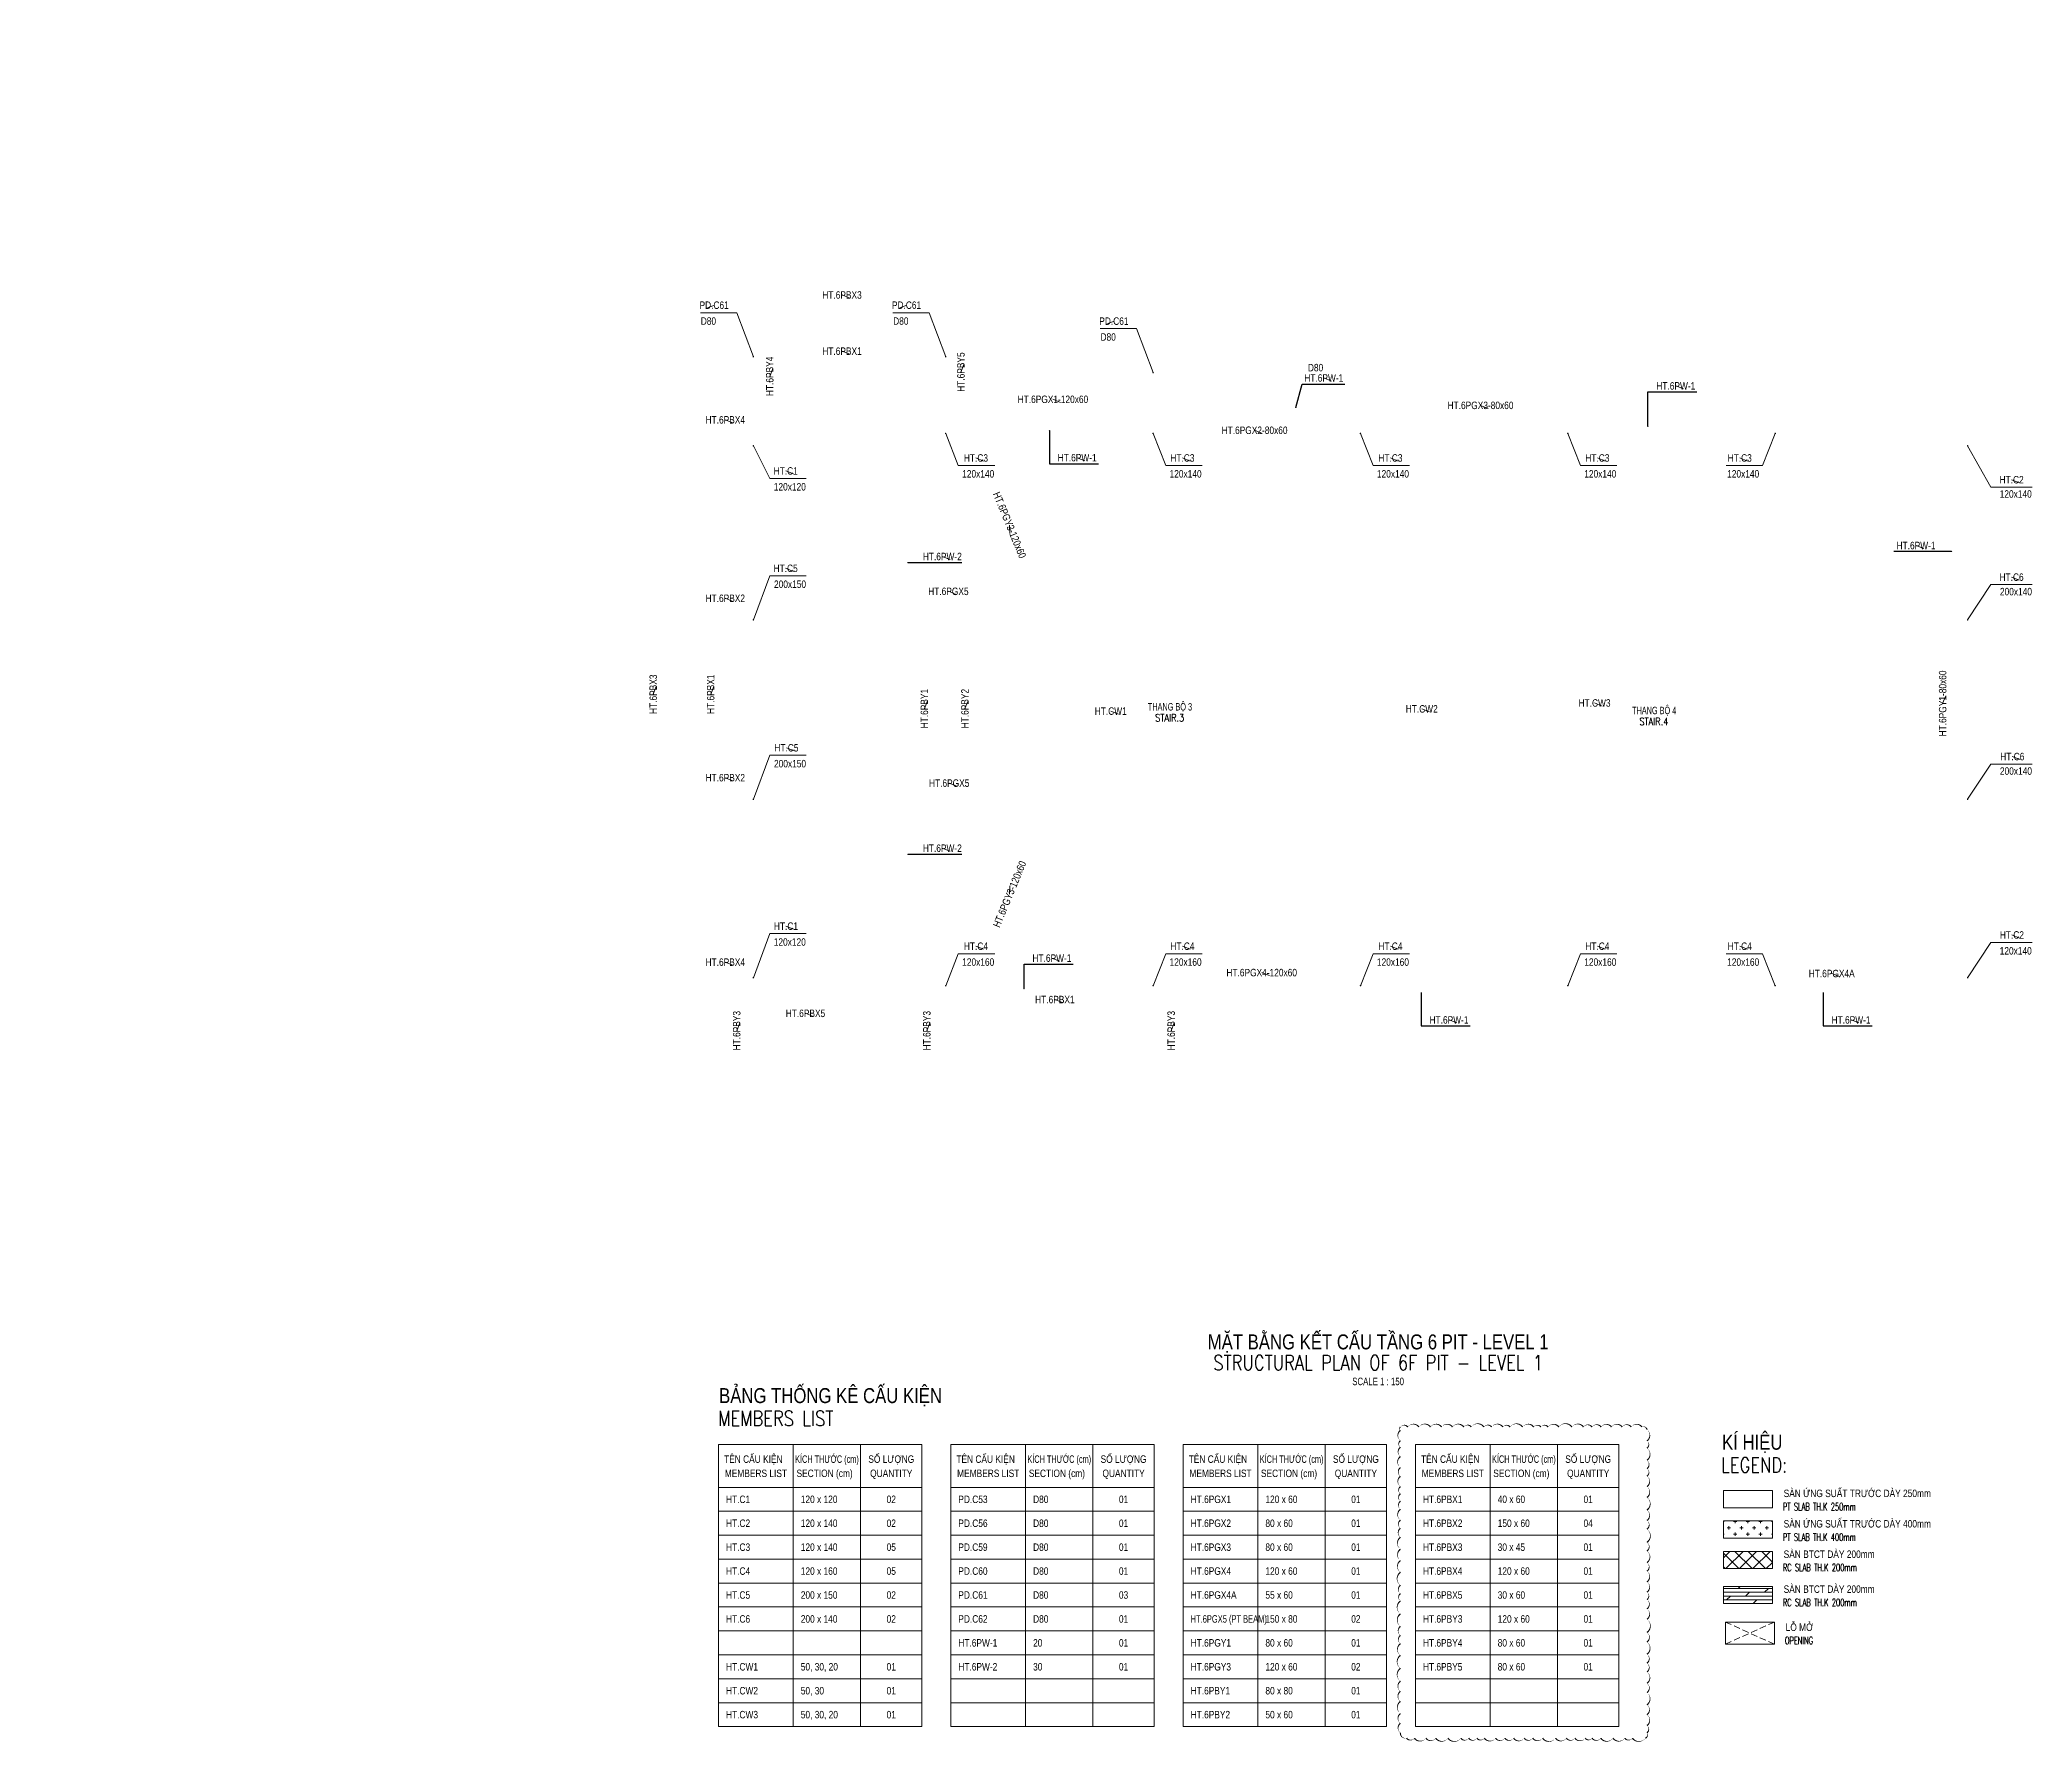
# Model space of a CAD drawing. Header units: millimetres. Extents: x 94916 to 194838, y -28090 to 57293.
import ezdxf
from ezdxf.enums import TextEntityAlignment as Align

# ---------------------------------------------------------------- set-up
doc = ezdxf.new("R2010")
doc.units = ezdxf.units.MM
doc.linetypes.add('DASHED2', pattern=[9.525, 6.35, -3.175])
doc.layers.get('Defpoints').update_dxf_attribs({"color": 151, "lineweight": 9})
for name, color, linetype, lineweight in [('$0$NDC_S_ANNO', 7, 'Continuous', 20), ('$0$NDC_S_DIM', 1, 'Continuous', 15), ('NDC_S_ANNO', 7, 'Continuous', 20), ('NDC_S_BEAM NAME', 7, 'Continuous', 9), ('NDC_S_COLUMN NAME', 7, 'Continuous', 9), ('NDC_S_DIM', 1, 'Continuous', 15), ('NDC_S_ENG TEXT', 2, 'Continuous', 20), ('NDC_S_ENG TITLE', 3, 'Continuous', 20), ('NDC_S_HATCH MATERIAL', 8, 'Continuous', 13), ('NDC_S_LEADER', 1, 'Continuous', 15), ('NDC_S_OPENING', 9, 'DASHED2', 13), ('NDC_S_SLAB', 2, 'Continuous', 20), ('NDC_S_TEXT SYMBOL', 7, 'Continuous', 20), ('NDC_S_VN TEXT', 7, 'Continuous', 20), ('NDC_S_VN TITLE', 6, 'Continuous', 35), ('NDC_Table', 3, 'Continuous', 20)]:
    doc.layers.add(name, color=color, linetype=linetype, lineweight=lineweight)
doc.styles.add('$0$ARIAL', font='arial.ttf', dxfattribs={"width": 0.8})
doc.styles.add('$0$NDC_DIM', font='', dxfattribs={"width": 0.75})
doc.styles.add('$0$NDC_EN TXT', font='romans.shx', dxfattribs={"width": 0.8})
doc.styles.add('NDC_ANNO', font='', dxfattribs={"width": 0.8})
doc.styles.add('NDC_BAR 2', font='romans.shx', dxfattribs={"width": 0.8})
doc.styles.add('NDC_DIM', font='', dxfattribs={"width": 0.75})
doc.styles.add('NDC_EN TXT', font='romans.shx', dxfattribs={"width": 0.8})
doc.styles.add('NDC_VIE TXT', font='arial.ttf', dxfattribs={"width": 0.8})
doc.styles.get('$0$NDC_DIM').set_extended_font_data('Dotum')
doc.styles.get('NDC_ANNO').set_extended_font_data('Dotum')
doc.styles.get('NDC_DIM').set_extended_font_data('Dotum')
doc.dimstyles.new('$0$NDC_dim_iso', dxfattribs={"dimtxt": 2.5, "dimasz": 1, "dimexe": 1.5, "dimexo": 2.5, "dimgap": 1, "dimtad": 1, "dimdec": 0, "dimzin": 0, "dimdsep": 46, "dimtxsty": '$0$NDC_DIM', "dimblk": '$0$DIMMARK', "dimcen": 0.09, "dimdle": 1.2, "dimclrd": 1, "dimclre": 1, "dimclrt": 3, "dimadec": 0, "dimazin": 0, "dimtfac": 1, "dimtdec": 0, "dimtix": 1, "dimtofl": 0, "dimtmove": 0, "dimatfit": 3, "dimfxl": 8, "dimfxlon": 1, "dimtolj": 1, "dimtzin": 0, "dimarcsym": 0})
doc.dimstyles.new('NDC_dim_150', dxfattribs={"dimscale": 150, "dimtxt": 2.5, "dimasz": 1.5, "dimexe": 1.5, "dimexo": 2.5, "dimgap": 1, "dimtad": 1, "dimdec": 0, "dimzin": 0, "dimdsep": 46, "dimtxsty": 'NDC_DIM', "dimblk": 'DIMMARK', "dimcen": 0.09, "dimdle": 1.2, "dimclrd": 1, "dimclre": 1, "dimclrt": 3, "dimadec": 0, "dimazin": 0, "dimtfac": 1, "dimtdec": 0, "dimtix": 1, "dimtofl": 0, "dimtmove": 0, "dimatfit": 3, "dimfxl": 8, "dimfxlon": 1, "dimtolj": 1, "dimtzin": 0, "dimarcsym": 0})
doc.dimstyles.new('NDC_dim_200', dxfattribs={"dimscale": 200, "dimtxt": 2.5, "dimasz": 1.5, "dimexe": 1.5, "dimexo": 2.5, "dimgap": 1, "dimtad": 1, "dimdec": 0, "dimzin": 0, "dimdsep": 46, "dimtxsty": 'NDC_DIM', "dimblk": 'DIMMARK', "dimcen": 0.09, "dimdle": 1.2, "dimclrd": 1, "dimclre": 1, "dimclrt": 3, "dimadec": 0, "dimazin": 0, "dimtfac": 1, "dimtdec": 0, "dimtix": 1, "dimtofl": 0, "dimtmove": 0, "dimatfit": 3, "dimfxl": 6, "dimfxlon": 1, "dimtolj": 1, "dimtzin": 0, "dimarcsym": 0})

# ---------------------------------------------------------------- blocks, each defined once
blk = doc.blocks.new('Drawing name_symbol')
at = {"layer": 'NDC_S_ENG TITLE', "style": 'NDC_EN TXT', "width": 0.8}
blk.add_attdef('SECTDET1', text='', height=5, dxfattribs=at).set_placement((0, 1.01), align=Align.CENTER)
at = {"layer": 'NDC_S_TEXT SYMBOL', "lineweight": 25, "style": 'NDC_ANNO', "width": 0.8}
blk.add_attdef('SSCALE', text='', height=2.5, dxfattribs=at).set_placement((0, -4), align=Align.CENTER)
at = {"layer": 'NDC_S_VN TITLE', "style": 'NDC_VIE TXT', "width": 0.8}
blk.add_attdef('SECTDET2', text='', height=5, dxfattribs=at).set_placement((0, 7.97), align=Align.CENTER)
blk = doc.blocks.new('$0$DIMMARK')
at = {"layer": '$0$NDC_S_DIM', "color": 1}
blk.add_line((-1.5, 0), (1, 0), dxfattribs=at)
at = {"layer": '$0$NDC_S_DIM', "color": 2, "const_width": 0.1}
blk.add_lwpolyline([(-0.42, -0.42), (0.42, 0.42)], dxfattribs=at)
blk = doc.blocks.new('DIMMARK')
at = {"layer": 'NDC_S_DIM', "color": 1}
blk.add_line((-1.5, 0), (1, 0), dxfattribs=at)
at = {"layer": 'NDC_S_DIM', "color": 2, "const_width": 0.1}
blk.add_lwpolyline([(-0.42, -0.42), (0.42, 0.42)], dxfattribs=at)
blk = doc.blocks.new('*U220')
at = {"layer": '$0$NDC_S_ANNO', "ltscale": 0.8, "style": '$0$ARIAL', "width": 0.8, "flags": 1}
blk.add_attdef('CHU_THICH', text='', height=2.5, dxfattribs=at).set_placement((0, 0), align=Align.MIDDLE_CENTER)
at = {"layer": '$0$NDC_S_ANNO', "ltscale": 0.8, "style": '$0$ARIAL', "width": 0.8}
blk.add_attdef('TEN', text='', height=2.5, dxfattribs=at).set_placement((-2.58, 1.03), align=Align.MIDDLE_CENTER)
at = {"layer": 'Defpoints'}
blk.add_leader([(0, 0), (-2.58, 1.03)], dimstyle='$0$NDC_dim_iso', override={"dimgap": 0.625, "dimtad": 0}, dxfattribs=at)
blk = doc.blocks.new('Name col F6-F8')
at = {"layer": 'NDC_S_COLUMN NAME'}
ref = blk.add_blockref('*U220', (-2186, 34931), dxfattribs=dict(at, xscale=-150, yscale=150, zscale=150))
ref.add_attrib('TEN', 'PD.C61', dxfattribs={"layer": '$0$NDC_S_ANNO', "ltscale": 0.8, "height": 375, "style": '$0$ARIAL', "width": 0.8}).set_placement((-1816, 35085), align=Align.MIDDLE_CENTER)
ref = blk.add_blockref('*U220', (7464, 34931), dxfattribs=dict(at, xscale=-150, yscale=150, zscale=150))
ref.add_attrib('TEN', 'PD.C61', dxfattribs={"layer": '$0$NDC_S_ANNO', "ltscale": 0.8, "height": 375, "style": '$0$ARIAL', "width": 0.8}).set_placement((7834, 35085), align=Align.MIDDLE_CENTER)
ref = blk.add_blockref('*U220', (17864, 34131), dxfattribs=dict(at, xscale=-150, yscale=150, zscale=150))
ref.add_attrib('TEN', 'PD.C61', dxfattribs={"layer": '$0$NDC_S_ANNO', "ltscale": 0.8, "height": 375, "style": '$0$ARIAL', "width": 0.8}).set_placement((18234, 34285), align=Align.MIDDLE_CENTER)
at = {"layer": 'NDC_S_COLUMN NAME', "xscale": 150, "yscale": 150, "zscale": 150}
for p, values in [((11702, 27267), {'TEN': 'HT.C3'}), ((22056, 27267), {'TEN': 'HT.C3'}), ((32489, 27267), {'TEN': 'HT.C3'}), ((42867, 27267), {'TEN': 'HT.C3'}), ((50009, 27267), {'TEN': 'HT.C3'}), ((2162, 26617), {'TEN': 'HT.C1'}), ((63645, 26176), {'TEN': 'HT.C2'}), ((2158, 21731), {'TEN': 'HT.C5'}), ((63642, 21290), {'TEN': 'HT.C6'}), ((2196, 12731), {'TEN': 'HT.C5'}), ((63679, 12290), {'TEN': 'HT.C6'}), ((2174, 3784), {'TEN': 'HT.C1'}), ((11702, 2778), {'TEN': 'HT.C4'}), ((22056, 2778), {'TEN': 'HT.C4'}), ((32489, 2778), {'TEN': 'HT.C4'}), ((42867, 2778), {'TEN': 'HT.C4'}), ((50009, 2778), {'TEN': 'HT.C4'}), ((63658, 3343), {'TEN': 'HT.C2'})]:
    blk.add_blockref('*U220', p, dxfattribs=at).add_auto_attribs(values)
at = {"layer": 'NDC_S_COLUMN NAME', "style": 'NDC_VIE TXT', "width": 0.8}
for s, p in [('D80', (-2487, 34101)), ('D80', (7163, 34101)), ('D80', (17563, 33301)), ('D80', (27963, 31764)), ('120x120', (1176, 25787)), ('120x140', (10625, 26437)), ('120x140', (21025, 26437)), ('120x140', (31425, 26437)), ('120x140', (41825, 26437)), ('120x140', (48991, 26437)), ('120x140', (62660, 25428)), ('200x150', (1187, 20901)), ('200x140', (62671, 20530)), ('200x150', (1187, 11901)), ('200x140', (62671, 11530)), ('120x120', (1175, 2955)), ('120x160', (10625, 1949)), ('120x160', (21025, 1949)), ('120x160', (31425, 1949)), ('120x160', (41825, 1949)), ('120x160', (48991, 1949)), ('120x140', (62659, 2513))]:
    blk.add_text(s, height=375, dxfattribs=at).set_placement(p)
at = {"layer": 'NDC_S_LEADER', "ltscale": 100}
for points in [[(150, 32500), (-681, 34708), (-2504, 34708)], [(9800, 32500), (8969, 34708), (7146, 34708)], [(20200, 31700), (19369, 33908), (17546, 33908)], [(150, 28028), (981, 26394), (2804, 26394)], [(9800, 28650), (10431, 27044), (12254, 27044)], [(20200, 28650), (20831, 27044), (22654, 27044)], [(30600, 28650), (31231, 27044), (33054, 27044)], [(41000, 28650), (41631, 27044), (43454, 27044)], [(51400, 28650), (50769, 27044), (48946, 27044)], [(61050, 28028), (62215, 25953), (64288, 25953)], [(150, 19300), (981, 21508), (2804, 21508)], [(61050, 19300), (62215, 21067), (64288, 21067)], [(150, 10300), (981, 12508), (2804, 12508)], [(61050, 10300), (62215, 12067), (64288, 12067)], [(150, 1353), (981, 3562), (2804, 3562)], [(61050, 1353), (62215, 3120), (64288, 3120)], [(9800, 950), (10431, 2556), (12254, 2556)], [(20200, 950), (20831, 2556), (22654, 2556)], [(30600, 950), (31231, 2556), (33054, 2556)], [(41000, 950), (41631, 2556), (43454, 2556)], [(51400, 950), (50769, 2556), (48946, 2556)]]:
    blk.add_leader(points, dimstyle='NDC_dim_200', override={"dimgap": 1, "dimtad": 0, "dimldrblk": 'DotSmall'}, dxfattribs=at)

msp = doc.modelspace()

# ---------------------------------------------------------------- hatches: boundary and pattern name
at = {"layer": 'NDC_S_HATCH MATERIAL', "ltscale": 100}
h = msp.add_hatch(dxfattribs=at)
h.set_pattern_fill('CROSS', color=256, scale=50)
h.set_pattern_definition([(0, (-24608.15, -8765.8), (317.5, 317.5), [158.75, -476.25]), (90, (-24528.78, -8845.17), (-317.5, 317.5), [158.75, -476.25])])
h.paths.add_polyline_path([(179350, -16997), (179350, -17861), (181808, -17861), (181808, -16997)])
h = msp.add_hatch(dxfattribs=at)
h.set_pattern_fill('ANSI37', color=256, scale=150)
h.set_pattern_definition([(45, (-16530.3, -14691.3), (-336.7596, 336.7596), []), (135, (-16530.3, -14691.3), (-336.7596, -336.7596), [])])
h.paths.add_polyline_path([(179350, -18523), (179350, -19387), (181808, -19387), (181808, -18523)])
h = msp.add_hatch(dxfattribs=at)
h.set_pattern_fill('DOLMIT', color=256, scale=30)
h.set_pattern_definition([(0, (-3747.96, 0), (0, 190.5), []), (45, (-3747.96, 0), (-380.9997, 380.9997), [269.4077, -538.8154])])
h.paths.add_polyline_path([(181808, -20275), (179350, -20275), (179350, -21139), (181808, -21139)])

# ---------------------------------------------------------------- linework, layer by layer
at = {"layer": 'Defpoints'}
msp.add_lwpolyline([(163157, -12285, 0, 66.7, -0.520567), (163523, -12285, 0, 66.7, -0.520567), (164083, -12285, 0, 66.7, -0.520567), (164661, -12285, 0, 66.7, -0.520567), (165217, -12285, 0, 66.7, -0.520567), (165765, -12285, 0, 66.7, -0.520567), (166330, -12285, 0, 66.7, -0.520567), (166708, -12285, 0, 66.7, -0.520567), (167346, -12285, 0, 66.7, -0.520567), (167726, -12285, 0, 66.7, -0.520567), (168293, -12285, 0, 66.7, -0.520567), (168653, -12285, 0, 66.7, -0.520567), (169284, -12285, 0, 66.7, -0.520567), (169838, -12285, 0, 66.7, -0.520567), (170197, -12285, 0, 66.7, -0.520567), (170558, -12285, 0, 66.7, -0.520567), (171096, -12285, 0, 66.7, -0.520567), (171753, -12285, 0, 66.7, -0.520567), (172335, -12285, 0, 66.7, -0.520567), (172764, -12285, 0, 66.7, -0.520567), (173220, -12285, 0, 66.7, -0.520567), (173739, -12285, 0, 66.7, -0.520567), (174275, -12285, 0, 66.7, -0.520567), (174729, -12285, 0, 66.7, -0.520567), (175265, -12285, 0, 66.7, -0.520567), (175518, -12416, 0, 66.7, -0.520567), (175518, -12977, 0, 66.7, -0.520567), (175518, -13344, 0, 66.7, -0.520567), (175518, -13951, 0, 66.7, -0.520567), (175518, -14369, 0, 66.7, -0.520567), (175518, -14748, 0, 66.7, -0.520567), (175518, -15272, 0, 66.7, -0.520567), (175518, -15818, 0, 66.7, -0.520567), (175518, -16449, 0, 66.7, -0.520567), (175518, -16973, 0, 66.7, -0.520567), (175518, -17407, 0, 66.7, -0.520567), (175518, -18070, 0, 66.7, -0.520567), (175518, -18504, 0, 66.7, -0.520567), (175518, -19084, 0, 66.7, -0.520567), (175518, -19514, 0, 66.7, -0.520567), (175518, -20048, 0, 66.7, -0.520567), (175518, -20568, 0, 66.7, -0.520567), (175518, -20940, 0, 66.7, -0.520567), (175518, -21404, 0, 66.7, -0.520567), (175518, -21928, 0, 66.7, -0.520567), (175518, -22588, 0, 66.7, -0.520567), (175518, -23070, 0, 66.7, -0.520567), (175518, -23680, 0, 66.7, -0.520567), (175518, -24127, 0, 66.7, -0.520567), (175518, -24569, 0, 66.7, -0.520567), (175518, -25139, 0, 66.7, -0.520567), (175518, -25603, 0, 66.7, -0.520567), (175518, -26215, 0, 66.7, -0.520567), (175518, -26714, 0, 66.7, -0.520567), (175518, -27258, 0, 66.7, -0.520567), (175518, -27621, 0, 66.7, -0.520567), (175437, -27889, 0, 66.7, -0.520567), (174790, -27889, 0, 66.7, -0.520567), (174406, -27889, 0, 66.7, -0.520567), (173815, -27889, 0, 66.7, -0.520567), (173202, -27889, 0, 66.7, -0.520567), (172765, -27889, 0, 66.7, -0.520567), (172424, -27889, 0, 66.7, -0.520567), (171906, -27889, 0, 66.7, -0.520567), (171478, -27889, 0, 66.7, -0.520567), (170933, -27889, 0, 66.7, -0.520567), (170285, -27889, 0, 66.7, -0.520567), (169788, -27889, 0, 66.7, -0.520567), (169365, -27889, 0, 66.7, -0.520567), (168831, -27889, 0, 66.7, -0.520567), (168389, -27889, 0, 66.7, -0.520567), (167923, -27889, 0, 66.7, -0.520567), (167364, -27889, 0, 66.7, -0.520567), (166991, -27889, 0, 66.7, -0.520567), (166578, -27889, 0, 66.7, -0.520567), (166181, -27889, 0, 66.7, -0.520567), (165538, -27889, 0, 66.7, -0.520567), (164925, -27889, 0, 66.7, -0.520567), (164432, -27889, 0, 66.7, -0.520567), (163856, -27889, 0, 66.7, -0.520567), (163467, -27889, 0, 66.7, -0.520567), (163157, -27617, 0, 66.7, -0.520567), (163157, -27147, 0, 66.7, -0.520567), (163157, -26656, 0, 66.7, -0.520567), (163157, -26047, 0, 66.7, -0.520567), (163157, -25542, 0, 66.7, -0.520567), (163157, -25037, 0, 66.7, -0.520567), (163157, -24387, 0, 66.7, -0.520567), (163157, -23740, 0, 66.7, -0.520567), (163157, -23148, 0, 66.7, -0.520567), (163157, -22737, 0, 66.7, -0.520567), (163157, -22286, 0, 66.7, -0.520567), (163157, -21654, 0, 66.7, -0.520567), (163157, -21006, 0, 66.7, -0.520567), (163157, -20640, 0, 66.7, -0.520567), (163157, -20224, 0, 66.7, -0.520567), (163157, -19570, 0, 66.7, -0.520567), (163157, -18982, 0, 66.7, -0.520567), (163157, -18410, 0, 66.7, -0.520567), (163157, -17817, 0, 66.7, -0.520567), (163157, -17366, 0, 66.7, -0.520567), (163157, -16954, 0, 66.7, -0.520567), (163157, -16411, 0, 66.7, -0.520567), (163157, -16009, 0, 66.7, -0.520567), (163157, -15633, 0, 66.7, -0.520567), (163157, -15273, 0, 66.7, -0.520567), (163157, -14760, 0, 66.7, -0.520567), (163157, -14317, 0, 66.7, -0.520567), (163157, -13762, 0, 66.7, -0.520567), (163157, -13302, 0, 66.7, -0.520567), (163157, -12967, 0, 66.7, -0.520567), (163157, -12454, 0, 66.7, -0.520567)], format="xyseb", close=True, dxfattribs=at)
at = {"layer": 'NDC_S_OPENING', "ltscale": 50}
for p, q in [((179450, -22067), (181908, -23175)), ((179450, -23175), (181908, -22067))]:
    msp.add_line(p, q, dxfattribs=at)
at = {"layer": 'NDC_S_SLAB'}
for points in [[(179350, -15471), (181808, -15471), (181808, -16335), (179350, -16335)], [(179350, -16997), (181808, -16997), (181808, -17861), (179350, -17861)], [(179350, -18523), (181808, -18523), (181808, -19387), (179350, -19387)], [(179350, -20275), (181808, -20275), (181808, -21139), (179350, -21139)], [(179450, -22067), (181908, -22067), (181908, -23175), (179450, -23175)]]:
    msp.add_lwpolyline(points, close=True, dxfattribs=at)
at = {"layer": 'NDC_Table'}
for p, q in [((128955, -13166), (128955, -27310)), ((128955, -13166), (139155, -13166)), ((132705, -13166), (132705, -27310)), ((136080, -13166), (136080, -27310)), ((139155, -13166), (139155, -27310)), ((140606, -13166), (140606, -27310)), ((140606, -13166), (150806, -13166)), ((144356, -13166), (144356, -27310)), ((147731, -13166), (147731, -27310)), ((150806, -13166), (150806, -27310)), ((152257, -13166), (152257, -27310)), ((152257, -13166), (162457, -13166)), ((156007, -13166), (156007, -27310)), ((159382, -13166), (159382, -27310)), ((162457, -13166), (162457, -27310)), ((163908, -13166), (163908, -27310)), ((163908, -13166), (174108, -13166)), ((167658, -13166), (167658, -27310)), ((171033, -13166), (171033, -27310)), ((174108, -13166), (174108, -27310)), ((128955, -15310), (139155, -15310)), ((140606, -15310), (150806, -15310)), ((152257, -15310), (162457, -15310)), ((163908, -15310), (174108, -15310)), ((128955, -16510), (139155, -16510)), ((140606, -16510), (150806, -16510)), ((152257, -16510), (162457, -16510)), ((163908, -16510), (174108, -16510)), ((128955, -17710), (139155, -17710)), ((140606, -17710), (150806, -17710)), ((152257, -17710), (162457, -17710)), ((163908, -17710), (174108, -17710)), ((128955, -18910), (139155, -18910)), ((140606, -18910), (150806, -18910)), ((152257, -18910), (162457, -18910)), ((163908, -18910), (174108, -18910)), ((128955, -20110), (139155, -20110)), ((140606, -20110), (150806, -20110)), ((152257, -20110), (162457, -20110)), ((163908, -20110), (174108, -20110)), ((128955, -21310), (139155, -21310)), ((140606, -21310), (150806, -21310)), ((152257, -21310), (162457, -21310)), ((163908, -21310), (174108, -21310)), ((128955, -22510), (139155, -22510)), ((140606, -22510), (150806, -22510)), ((152257, -22510), (162457, -22510)), ((163908, -22510), (174108, -22510)), ((128955, -23710), (139155, -23710)), ((140606, -23710), (150806, -23710)), ((152257, -23710), (162457, -23710)), ((163908, -23710), (174108, -23710)), ((128955, -24910), (139155, -24910)), ((140606, -24910), (150806, -24910)), ((152257, -24910), (162457, -24910)), ((163908, -24910), (174108, -24910)), ((128955, -26110), (139155, -26110)), ((140606, -26110), (150806, -26110)), ((152257, -26110), (162457, -26110)), ((163908, -26110), (174108, -26110)), ((128955, -27310), (139155, -27310)), ((140606, -27310), (150806, -27310)), ((152257, -27310), (162457, -27310)), ((163908, -27310), (174108, -27310))]:
    msp.add_line(p, q, dxfattribs=at)

# ---------------------------------------------------------------- block references
at = {"layer": 'NDC_S_ANNO', "xscale": 150, "yscale": 150, "zscale": 150}
msp.add_blockref('Drawing name_symbol', (162036, -9585), dxfattribs=at).add_auto_attribs({'SECTDET1': 'STRUCTURAL PLAN OF 6F PIT - LEVEL 1', 'SECTDET2': 'MẶT BẰNG KẾT CẤU TẦNG 6 PIT - LEVEL 1', 'SSCALE': 'SCALE 1 : 150'})
at = {"layer": 'NDC_S_BEAM NAME', "xscale": 150, "yscale": 150, "zscale": 150}
for p, values in [((135534, 44341), {'TEN': 'HT.6PBX3'}), ((135534, 41524), {'TEN': 'HT.6PBX1'}), ((159697, 40180), {'TEN': 'HT.6PW-1'}), ((177352, 39781), {'TEN': 'HT.6PW-1'}), ((146112, 39108), {'TEN': 'HT.6PGX1-120x60'}), ((167558, 38805), {'TEN': 'HT.6PGX3-80x60'}), ((129680, 38079), {'TEN': 'HT.6PBX4'}), ((156226, 37556), {'TEN': 'HT.6PGX2-80x60'}), ((147329, 36181), {'TEN': 'HT.6PW-1'}), ((189401, 31776), {'TEN': 'HT.6PW-1'}), ((140565, 31224), {'TEN': 'HT.6PW-2'}), ((129680, 29129), {'TEN': 'HT.6PBX2'}), ((140870, 29477), {'TEN': 'HT.6PGX5'}), ((173277, 23878), {'TEN': 'HT.CW3'}), ((149013, 23470), {'TEN': 'HT.CW1'}), ((164610, 23581), {'TEN': 'HT.CW2'}), ((129680, 20129), {'TEN': 'HT.6PBX2'}), ((140909, 19858), {'TEN': 'HT.6PGX5'}), ((140565, 16593), {'TEN': 'HT.6PW-2'}), ((129680, 10879), {'TEN': 'HT.6PBX4'}), ((146064, 11081), {'TEN': 'HT.6PW-1'}), ((156583, 10355), {'TEN': 'HT.6PGX4-120x60'}), ((185171, 10308), {'TEN': 'HT.6PGX4A'}), ((146210, 9002), {'TEN': 'HT.6PBX1'}), ((133702, 8311), {'TEN': 'HT.6PBX5'}), ((165978, 7981), {'TEN': 'HT.6PW-1'}), ((186142, 7981), {'TEN': 'HT.6PW-1'})]:
    msp.add_blockref('*U220', p, dxfattribs=at).add_auto_attribs(values)
for p, rotation, values in [((131678, 40800), 90, {'TEN': 'HT.6PBY4'}), ((141265, 41014), 90, {'TEN': 'HT.6PBY5'}), ((143557, 32538), 292.4134212743789, {'TEN': 'HT.6PGY3-120x60'}), ((125834, 24856), 90, {'TEN': 'HT.6PBX3'}), ((128716, 24856), 90, {'TEN': 'HT.6PBX1'}), ((190503, 24395), 90, {'TEN': 'HT.6PGY1-80x60'}), ((139433, 24135), 90, {'TEN': 'HT.6PBY1'}), ((141467, 24135), 90, {'TEN': 'HT.6PBY2'}), ((130020, 7982), 90, {'TEN': 'HT.6PBY3'}), ((139554, 7982), 90, {'TEN': 'HT.6PBY3'}), ((151811, 7982), 90, {'TEN': 'HT.6PBY3'})]:
    msp.add_blockref('*U220', p, dxfattribs=dict(at, rotation=rotation)).add_auto_attribs(values)
at = {"layer": 'NDC_S_BEAM NAME'}
ref = msp.add_blockref('*U220', (143557, 14862), dxfattribs=dict(at, xscale=-150, yscale=150, zscale=150, rotation=247.5865787256211))
ref.add_attrib('TEN', 'HT.6PGY3-120x60', dxfattribs={"layer": '$0$NDC_S_ANNO', "ltscale": 0.8, "height": 375, "rotation": 67.58658, "style": '$0$ARIAL', "width": 0.8}).set_placement((143552, 14446), align=Align.MIDDLE_CENTER)
at = {"layer": 'NDC_S_VN TEXT'}
msp.add_blockref('Name col F6-F8', (130550, 8900), dxfattribs=at)

# ---------------------------------------------------------------- texts
at = {"layer": 'NDC_S_DIM', "insert": (94916, 57292), "char_height": 3.5, "width": 132.27, "attachment_point": 1, "style": 'NDC_DIM'}
msp.add_mtext('https://monkcage.github.io/blog/ai/2019/01/28/time_series_forecast.html', dxfattribs=at)
at = {"layer": 'NDC_S_ENG TEXT', "style": '$0$NDC_EN TXT'}
for s, height, width, p in [('LEGEND:', 750, 0.8, (179235, -14566)), ('PT SLAB TH.K 250mm', 375, 0.65, (182337, -16468)), ('PT SLAB TH.K 400mm', 375, 0.65, (182337, -17994)), ('RC SLAB TH.K 200mm', 375, 0.65, (182337, -19520)), ('RC SLAB TH.K 200mm', 375, 0.65, (182337, -21271)), ('OPENING', 375, 0.65, (182437, -23182))]:
    msp.add_text(s, height=height, dxfattribs=dict(at, width=width)).set_placement(p)
at = {"layer": 'NDC_S_ENG TITLE', "style": 'NDC_EN TXT', "width": 0.8}
msp.add_text('MEMBERS LIST', height=750, dxfattribs=at).set_placement((128933, -12225))
at = {"layer": 'NDC_S_VN TEXT'}
for s, style, width, p in [('THANG BỘ 3', 'NDC_VIE TXT', 0.7, (150486, 23654)), ('STAIR.3', 'NDC_BAR 2', 0.8, (150854, 23101)), ('THANG BỘ 4', 'NDC_VIE TXT', 0.7, (174771, 23469)), ('STAIR.4', 'NDC_BAR 2', 0.8, (175139, 22916)), ('SÀN ỨNG SUẤT TRƯỚC DÀY 250mm', 'NDC_VIE TXT', 0.8, (182375, -15799)), ('SÀN ỨNG SUẤT TRƯỚC DÀY 400mm', 'NDC_VIE TXT', 0.8, (182375, -17325)), ('SÀN BTCT DÀY 200mm', 'NDC_VIE TXT', 0.8, (182375, -18851)), ('SÀN BTCT DÀY 200mm', 'NDC_VIE TXT', 0.8, (182375, -20603)), ('LỖ MỞ', 'NDC_VIE TXT', 0.8, (182475, -22513))]:
    msp.add_text(s, height=375, dxfattribs=dict(at, style=style, width=width)).set_placement(p)
at = {"layer": 'NDC_S_VN TEXT', "style": 'NDC_VIE TXT', "width": 0.8}
for s, p in [('BẢNG THỐNG KÊ CẤU KIỆN', (128984, -10334)), ('KÍ HIỆU', (179286, -12675))]:
    msp.add_text(s, height=750, dxfattribs=at).set_placement(p, align=Align.TOP_LEFT)
at = {"layer": 'NDC_S_VN TEXT', "style": 'NDC_VIE TXT'}
for s, width, p in [('TÊN CẤU KIỆN', 0.8, (130699, -13894)), ('KÍCH THƯỚC (cm)', 0.7, (134393, -13894)), ('SỐ LƯỢNG', 0.8, (137618, -13894)), ('TÊN CẤU KIỆN', 0.8, (142350, -13894)), ('KÍCH THƯỚC (cm)', 0.7, (146044, -13894)), ('SỐ LƯỢNG', 0.8, (149269, -13894)), ('TÊN CẤU KIỆN', 0.8, (154001, -13894)), ('KÍCH THƯỚC (cm)', 0.7, (157695, -13894)), ('SỐ LƯỢNG', 0.8, (160920, -13894)), ('TÊN CẤU KIỆN', 0.8, (165652, -13894)), ('KÍCH THƯỚC (cm)', 0.7, (169346, -13894)), ('SỐ LƯỢNG', 0.8, (172571, -13894)), ('MEMBERS LIST', 0.8, (130830, -14607)), ('SECTION (cm)', 0.8, (134274, -14607)), ('QUANTITY', 0.8, (137618, -14607)), ('MEMBERS LIST', 0.8, (142481, -14607)), ('SECTION (cm)', 0.8, (145925, -14607)), ('QUANTITY', 0.8, (149269, -14607)), ('MEMBERS LIST', 0.8, (154132, -14607)), ('SECTION (cm)', 0.8, (157567, -14607)), ('QUANTITY', 0.8, (160920, -14607)), ('MEMBERS LIST', 0.8, (165783, -14607)), ('SECTION (cm)', 0.8, (169218, -14607)), ('QUANTITY', 0.8, (172571, -14607)), ('02', 0.8, (137618, -15910)), ('01', 0.8, (149269, -15910)), ('01', 0.8, (160920, -15910)), ('01', 0.8, (172571, -15910)), ('02', 0.8, (137618, -17110)), ('01', 0.8, (149269, -17110)), ('01', 0.8, (160920, -17110)), ('04', 0.8, (172571, -17110)), ('05', 0.8, (137618, -18310)), ('01', 0.8, (149269, -18310)), ('01', 0.8, (160920, -18310)), ('01', 0.8, (172571, -18310)), ('05', 0.8, (137618, -19510)), ('01', 0.8, (149269, -19510)), ('01', 0.8, (160920, -19510)), ('01', 0.8, (172571, -19510)), ('02', 0.8, (137618, -20710)), ('03', 0.8, (149269, -20710)), ('01', 0.8, (160920, -20710)), ('01', 0.8, (172571, -20710)), ('02', 0.8, (137618, -21910)), ('01', 0.8, (149269, -21910)), ('02', 0.8, (160920, -21910)), ('01', 0.8, (172571, -21910)), ('01', 0.8, (149269, -23110)), ('01', 0.8, (160920, -23110)), ('01', 0.8, (172571, -23110)), ('01', 0.8, (137618, -24310)), ('01', 0.8, (149269, -24310)), ('02', 0.8, (160920, -24310)), ('01', 0.8, (172571, -24310)), ('01', 0.8, (137618, -25510)), ('01', 0.8, (160920, -25510)), ('01', 0.8, (137618, -26710)), ('01', 0.8, (160920, -26710))]:
    msp.add_text(s, height=375, dxfattribs=dict(at, width=width)).set_placement(p, align=Align.MIDDLE_CENTER)
for s, width, p in [('HT.C1', 0.8, (129330, -15910)), ('120 x 120', 0.8, (133080, -15910)), ('PD.C53', 0.8, (140981, -15910)), ('D80', 0.8, (144731, -15910)), ('HT.6PGX1', 0.8, (152632, -15910)), ('120 x 60', 0.8, (156382, -15910)), ('HT.6PBX1', 0.8, (164283, -15910)), ('40 x 60', 0.8, (168033, -15910)), ('HT.C2', 0.8, (129330, -17110)), ('120 x 140', 0.8, (133080, -17110)), ('PD.C56', 0.8, (140981, -17110)), ('D80', 0.8, (144731, -17110)), ('HT.6PGX2', 0.8, (152632, -17110)), ('80 x 60', 0.8, (156382, -17110)), ('HT.6PBX2', 0.8, (164283, -17110)), ('150 x 60', 0.8, (168033, -17110)), ('HT.C3', 0.8, (129330, -18310)), ('120 x 140', 0.8, (133080, -18310)), ('PD.C59', 0.8, (140981, -18310)), ('D80', 0.8, (144731, -18310)), ('HT.6PGX3', 0.8, (152632, -18310)), ('80 x 60', 0.8, (156382, -18310)), ('HT.6PBX3', 0.8, (164283, -18310)), ('30 x 45', 0.8, (168033, -18310)), ('HT.C4', 0.8, (129330, -19510)), ('120 x 160', 0.8, (133080, -19510)), ('PD.C60', 0.8, (140981, -19510)), ('D80', 0.8, (144731, -19510)), ('HT.6PGX4', 0.8, (152632, -19510)), ('120 x 60', 0.8, (156382, -19510)), ('HT.6PBX4', 0.8, (164283, -19510)), ('120 x 60', 0.8, (168033, -19510)), ('HT.C5', 0.8, (129330, -20710)), ('200 x 150', 0.8, (133080, -20710)), ('PD.C61', 0.8, (140981, -20710)), ('D80', 0.8, (144731, -20710)), ('HT.6PGX4A', 0.8, (152632, -20710)), ('55 x 60', 0.8, (156382, -20710)), ('HT.6PBX5', 0.8, (164283, -20710)), ('30 x 60', 0.8, (168033, -20710)), ('HT.C6', 0.8, (129330, -21910)), ('200 x 140', 0.8, (133080, -21910)), ('PD.C62', 0.8, (140981, -21910)), ('D80', 0.8, (144731, -21910)), ('HT.6PGX5 (PT BEAM)', 0.6, (152632, -21910)), ('150 x 80', 0.8, (156382, -21910)), ('HT.6PBY3', 0.8, (164283, -21910)), ('120 x 60', 0.8, (168033, -21910)), ('HT.6PW-1', 0.8, (140981, -23110)), ('20', 0.8, (144731, -23110)), ('HT.6PGY1', 0.8, (152632, -23110)), ('80 x 60', 0.8, (156382, -23110)), ('HT.6PBY4', 0.8, (164283, -23110)), ('80 x 60', 0.8, (168033, -23110)), ('HT.CW1', 0.8, (129330, -24310)), ('50, 30, 20', 0.8, (133080, -24310)), ('HT.6PW-2', 0.8, (140981, -24310)), ('30', 0.8, (144731, -24310)), ('HT.6PGY3', 0.8, (152632, -24310)), ('120 x 60', 0.8, (156382, -24310)), ('HT.6PBY5', 0.8, (164283, -24310)), ('80 x 60', 0.8, (168033, -24310)), ('HT.CW2', 0.8, (129330, -25510)), ('50, 30', 0.8, (133080, -25510)), ('HT.6PBY1', 0.8, (152632, -25510)), ('80 x 80', 0.8, (156382, -25510)), ('HT.CW3', 0.8, (129330, -26710)), ('50, 30, 20', 0.8, (133080, -26710)), ('HT.6PBY2', 0.8, (152632, -26710)), ('50 x 60', 0.8, (156382, -26710))]:
    msp.add_text(s, height=375, dxfattribs=dict(at, width=width)).set_placement(p, align=Align.MIDDLE_LEFT)

# ---------------------------------------------------------------- leaders
at = {"layer": 'NDC_S_DIM', "ltscale": 100}
for points in [[(157914, 38850), (158232, 40030), (160372, 40030)], [(175569, 37900), (175569, 39631), (178027, 39631)], [(145546, 37700), (145546, 36032), (148004, 36032)], [(138450, 31074), (141151, 31074)], [(190800, 31626), (187906, 31626)], [(138450, 16443), (141151, 16443)], [(144281, 9700), (144281, 10931), (146739, 10931)], [(164195, 9500), (164195, 7832), (166653, 7832)], [(184358, 9500), (184358, 7832), (186816, 7832)]]:
    msp.add_leader(points, dimstyle='NDC_dim_150', override={"dimtad": 0, "dimldrblk": 'DotSmall', "dimfxl": 6}, dxfattribs=at)

doc.saveas('drawing.dxf')
